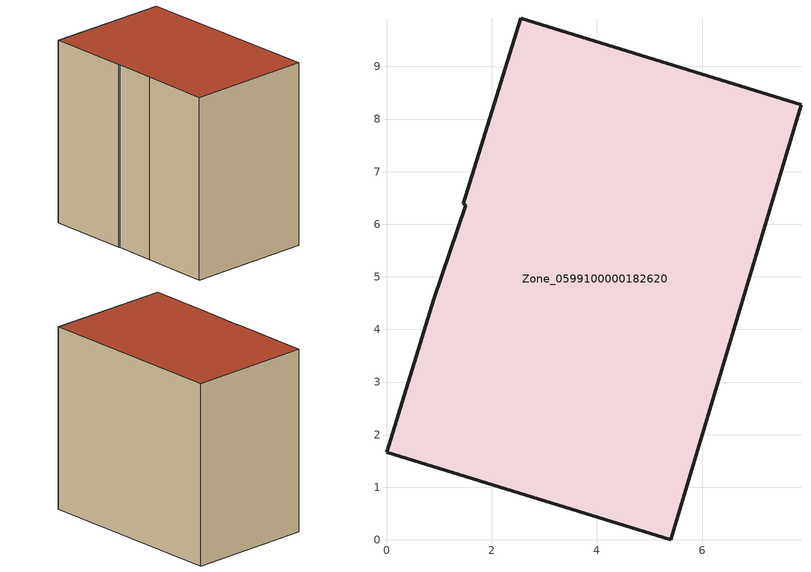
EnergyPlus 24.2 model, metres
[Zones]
Zone_0599100000182620
 floor ground (C_G): 0,1.67 0.9,4.58 1.5,6.37 1.46,6.39 2.55,9.92 7.88,8.27 5.4,0 z0
 wall outside (C_F): 2.55,9.92 1.46,6.39 1.5,6.37 0.9,4.58 0,1.67 5.4,0 7.88,8.27 2.55,9.92 z0:8.22
 roof outside (C_R): 0.9,4.58 0,1.67 5.4,0 7.88,8.27 2.55,9.92 1.46,6.39 1.5,6.37 z8.22
[BUILDING]
Pand.0599100000182620: North Axis=0; Terrain=City; Loads Convergence Tolerance Value=0.04; Temperature Convergence Tolerance Value=0.4; Solar Distribution=FullExterior; Maximum Number of Warmup Days=25; Minimum Number of Warmup Days=1
[Site:Location]
Rotterdam.The.Hague.AP_ZH_NLD Design_Conditions: Latitude=51.96; Longitude=4.45; Time Zone=1; Elevation=-4.5
[SITE:GROUNDTEMPERATURE:BUILDINGSURFACE]
18, 18, 18, 18, 18, 18, 18, 18, 18, 18, 18, 18
[MATERIAL] Thermal Absorptance=0.9; Solar Absorptance=0.7; Visible Absorptance=0.7
Name | Roughness | Thickness | Conductivity | Density | Specific Heat
G.TC.1975-1991 | MediumSmooth | 0.15 | 0.288461 | 540 | 1210
F.TC.1975-1991 | Rough | 0.3 | 0.230769 | 1920 | 840
R.TC.1975-1991 | MediumRough | 0.2 | 0.153846 | 1500 | 1000
[CONSTRUCTION]
C_G: G.TC.1975-1991
C_F: F.TC.1975-1991
C_R: R.TC.1975-1991
[ZONE]
Zone_0599100000182620: Type=1; Multiplier=1; Ceiling Height=Autocalculate; Volume=Autocalculate; Floor Area=autocalculate; Part of Total Floor Area=Yes
[ZONEINFILTRATION:DESIGNFLOWRATE]
Infil_Zone_0599100000182620: Zone or ZoneList or Space or SpaceList=Zone_0599100000182620; Schedule=AlwaysOn; Design Flow Rate Calculation Method=Flow/Area; Flow Rate per Floor Area=0.003; Constant Term Coefficient=1; Temperature Term Coefficient=0; Velocity Term Coefficient=0; Velocity Squared Term Coefficient=0
[HVACTEMPLATE:ZONE:IDEALLOADSAIRSYSTEM]
Zone_0599100000182620: Maximum Heating Supply Air Temperature=50; Minimum Cooling Supply Air Temperature=13; Maximum Heating Supply Air Humidity Ratio=0.0156; Minimum Cooling Supply Air Humidity Ratio=0.0077; Heating Limit=NoLimit; Cooling Limit=NoLimit; Dehumidification Control Type=ConstantSensibleHeatRatio; Cooling Sensible Heat Ratio=0.7; Dehumidification Setpoint=60; Humidification Control Type=None; Humidification Setpoint=30; Outdoor Air Method=None; Outdoor Air Flow Rate per Person=0.00944; Outdoor Air Flow Rate per Zone Floor Area=0; Outdoor Air Flow Rate per Zone=0; Demand Controlled Ventilation Type=None; Outdoor Air Economizer Type=NoEconomizer; Heat Recovery Type=None; Sensible Heat Recovery Effectiveness=0.7; Latent Heat Recovery Effectiveness=0.65
[ZONECONTROL:THERMOSTAT]
ThermostatControl_Zone_0599100000182620: Zone or ZoneList=Zone_0599100000182620; Control Type Schedule=DualSetpointControlType; Control 1=Thermostat_Zone_0599100000182620; Temperature Difference Between Cutout And Setpoint=0
[THERMOSTATSETPOINT:DUALSETPOINT]
Thermostat_Zone_0599100000182620: Heating Setpoint Temperature Schedule=HeatingSetpoint_Zone_0599100000182620; Cooling Setpoint Temperature Schedule=CoolingSetpoint_Zone_0599100000182620
[SCHEDULE:COMPACT]
HeatingSetpoint_Zone_0599100000182620: Through: 12/31, For: AllDays, Until: 24:00, 21
CoolingSetpoint_Zone_0599100000182620: Through: 12/31, For: AllDays, Until: 24:00, 24
DualSetpointControlType: Through: 12/31, For: AllDays, Until: 24:00, 4
AlwaysOn: Through: 12/31, For: AllDays, Until: 24:00, 1
